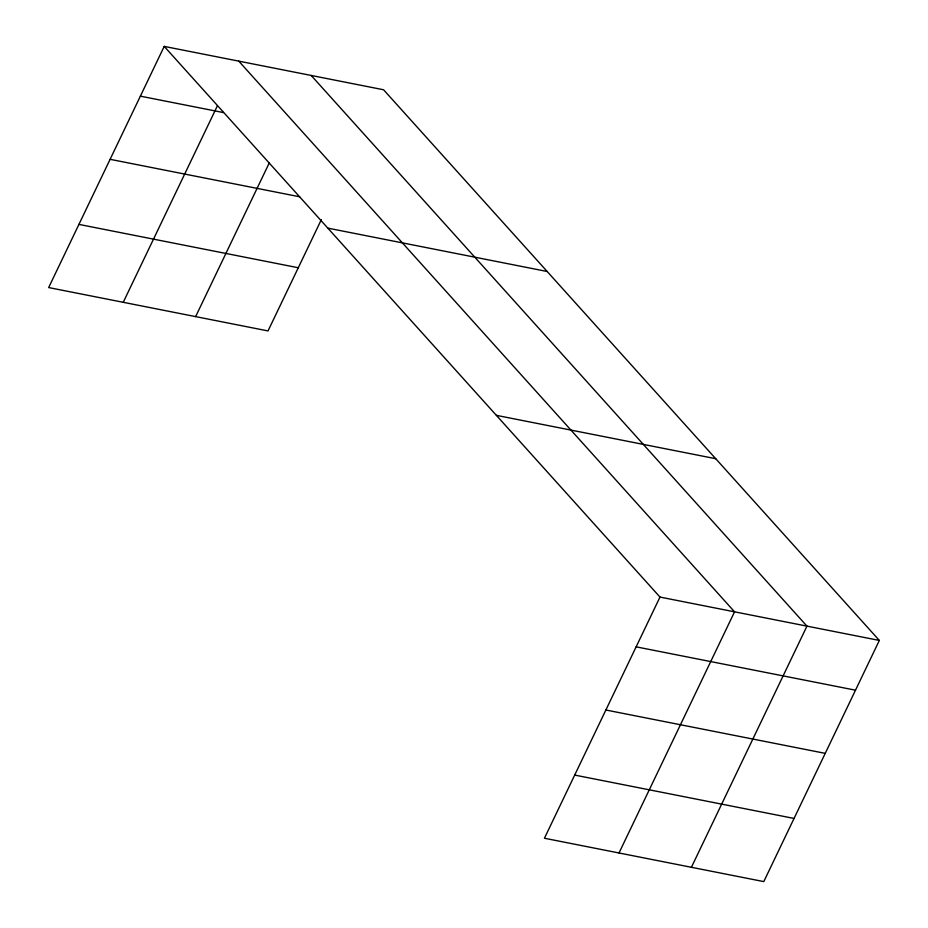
<?xml version="1.0" encoding="UTF-8"?>
<svg xmlns="http://www.w3.org/2000/svg" width="928" height="928" viewBox="0 0 928 928"><rect width="100%" height="100%" fill="white"/><g stroke="black" fill="none" stroke-linecap="round" stroke-linejoin="round"><path stroke-width="1.39" d="M164.21 46.4L659.982 597.075L544.434 838.239L763.79 881.6L879.338 640.436L383.566 89.761L164.21 46.4L48.662 287.564L268.018 330.925L321.355 219.6M123.238 302.308L217.396 105.792M195.634 316.61L269.433 162.586M619.011 852.983L734.558 611.819L238.786 61.144M691.406 867.297L806.954 626.133L311.182 75.446M140.36 96.152L223.462 112.578M110.107 159.326L299.663 196.782M327.804 228.126L547.172 271.486M78.926 224.402L298.282 267.751M496.376 415.35L715.732 458.71M659.982 597.075L879.338 640.436M636.144 646.839L855.5 690.188M605.88 710.001L825.236 753.362M574.699 775.077L794.055 818.438"/></g></svg>
